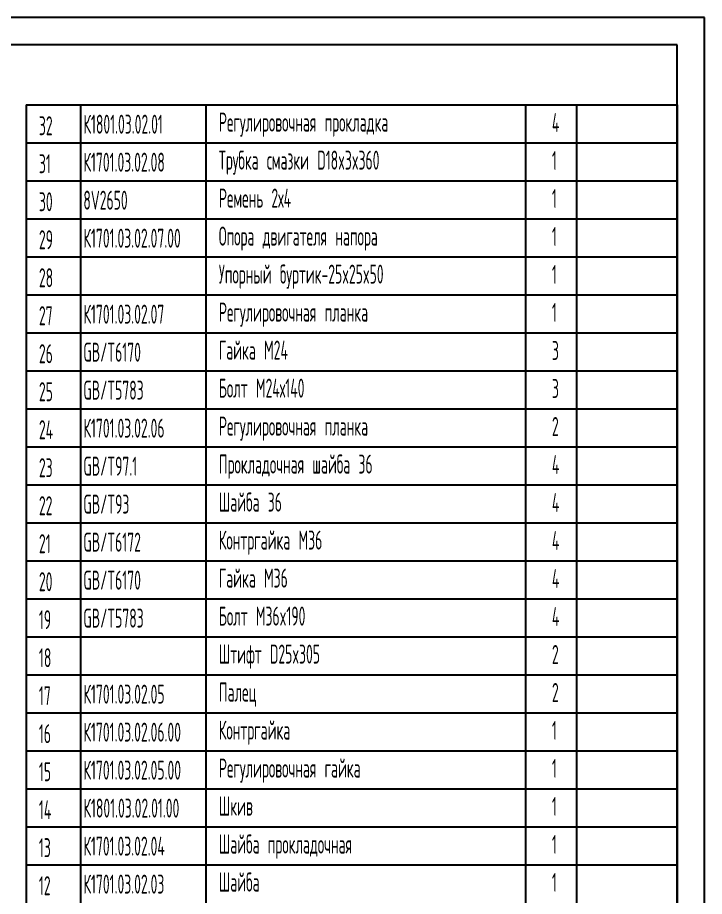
# Model space of a CAD drawing. Header units: millimetres. Extents: x -14 to 10486, y -616 to 6809.
# Drawn here: x 7320 to 10486, y 2761 to 6809 of the extents above; entities that cross this region are included whole.
import ezdxf

# ---------------------------------------------------------------- set-up
doc = ezdxf.new("R2010")
doc.units = ezdxf.units.MM
doc.header["$LTSCALE"] = 250
doc.linetypes.add('K', pattern=[2.5, 1.25, -0.25, 0.25, -0.25, 0.25, -0.25])
for name, color, linetype in [('01', 7, 'Continuous'), ('02', 1, 'Continuous'), ('07', 6, 'K')]:
    doc.layers.add(name, color=color, linetype=linetype)
doc.styles.add('HZLIB', font='TXT.shx', dxfattribs={"width": 0.5, "height": 87.5})

# ---------------------------------------------------------------- blocks, each defined once
blk = doc.blocks.new('*U47')
at = {"layer": '01'}
for points in [[(415, 292), (25, 292)], [(415, 5), (415, 292)]]:
    blk.add_lwpolyline(points, dxfattribs=at)
at = {"layer": '02'}
for points in [[(420, 297), (0, 297)], [(420, 0), (420, 297)]]:
    blk.add_lwpolyline(points, dxfattribs=at)

msp = doc.modelspace()

# ---------------------------------------------------------------- linework, layer by layer
for p, q in [((7360.54, 6406.6), (7360.54, 631.61)), ((7360.54, 6406.6), (10360.54, 6406.6)), ((7610.54, 6406.6), (7610.54, 631.61)), ((8188.67, 6406.6), (8188.67, 631.61)), ((9661.24, 6406.6), (9661.24, 631.61)), ((9896.36, 6406.6), (9896.36, 631.61)), ((10360.54, 6406.6), (10360.54, 631.61)), ((7360.54, 6231.6), (10360.54, 6231.6)), ((7360.54, 6056.6), (10360.54, 6056.6)), ((7360.54, 5881.6), (10360.54, 5881.6)), ((7360.54, 5706.6), (10360.54, 5706.6)), ((7360.54, 5531.6), (10360.54, 5531.6)), ((7360.54, 5356.6), (10360.54, 5356.6)), ((7360.54, 5181.6), (10360.54, 5181.6)), ((7360.54, 5006.61), (10360.54, 5006.61)), ((7360.54, 4831.61), (10360.54, 4831.61)), ((7360.54, 4656.61), (10360.54, 4656.61)), ((7360.54, 4481.61), (10360.54, 4481.61)), ((7360.54, 4306.61), (10360.54, 4306.61)), ((7360.54, 4131.61), (10360.54, 4131.61)), ((7360.54, 3956.61), (10360.54, 3956.61)), ((7360.54, 3781.61), (10360.54, 3781.61)), ((7360.54, 3606.61), (10360.54, 3606.61)), ((7360.54, 3431.61), (10360.54, 3431.61)), ((7360.54, 3256.61), (10360.54, 3256.61)), ((7360.54, 3081.61), (10360.54, 3081.61)), ((7360.54, 2906.61), (10360.54, 2906.61))]:
    msp.add_line(p, q)

# ---------------------------------------------------------------- block references
at = {"layer": '07', "xscale": 25, "yscale": 25, "zscale": 25}
msp.add_blockref('*U47', (-14.46, -616.39), dxfattribs=at)

# ---------------------------------------------------------------- texts
at = {"style": 'HZLIB', "width": 0.5}
for s, p in [('К1801.03.02.01', (7623.74, 6273.79)), ('Регулировочная прокладка', (8247.8, 6283.28)), ('4', (9782.92, 6281.44)), ('32', (7418.87, 6266.6)), ('Трубка смазки D18x3x360', (8247.8, 6108.28)), ('1', (9782.92, 6106.44)), ('31', (7418.87, 6091.6)), ('К1701.03.02.08', (7623.74, 6098.79)), ('30', (7418.87, 5916.6)), ('8V2650', (7623.74, 5923.79)), ('Ремень 2х4', (8247.8, 5933.28)), ('1', (9782.92, 5931.44)), ('29', (7418.87, 5741.6)), ('К1701.03.02.07.00', (7623.74, 5748.79)), ('Опора двигателя напора', (8247.8, 5758.28)), ('1', (9782.92, 5756.44)), ('Упорный буртик-25x25x50', (8247.8, 5583.29)), ('1', (9782.92, 5581.44)), ('28', (7418.87, 5566.6)), ('27', (7418.87, 5391.6)), ('К1701.03.02.07', (7623.74, 5398.79)), ('Регулировочная планка', (8247.8, 5408.29)), ('1', (9782.92, 5406.44)), ('26', (7418.87, 5216.6)), ('GB/T6170', (7623.74, 5223.79)), ('Гайка М24', (8247.8, 5233.29)), ('3', (9782.92, 5231.44)), ('Болт М24х140', (8247.8, 5058.29)), ('3', (9782.92, 5056.45)), ('25', (7418.87, 5041.61)), ('GB/T5783', (7623.74, 5048.8)), ('24', (7418.87, 4866.61)), ('К1701.03.02.06', (7623.74, 4873.8)), ('Регулировочная планка', (8247.8, 4883.29)), ('2', (9782.92, 4881.45)), ('23', (7418.87, 4691.61)), ('GB/T97.1', (7623.74, 4698.8)), ('Прокладочная шайба 36', (8247.8, 4708.29)), ('4', (9782.92, 4706.45)), ('Шайба 36', (8247.8, 4533.29)), ('4', (9782.92, 4531.45)), ('22', (7418.87, 4516.61)), ('GB/T93', (7623.74, 4523.8)), ('21', (7418.87, 4341.61)), ('GB/T6172', (7623.74, 4348.8)), ('Контргайка М36', (8247.8, 4358.29)), ('4', (9782.92, 4356.45)), ('20', (7418.87, 4166.61)), ('GB/T6170', (7623.74, 4173.8)), ('Гайка M36', (8247.8, 4183.29)), ('4', (9782.92, 4181.45)), ('Болт M36x190', (8247.8, 4008.29)), ('4', (9782.92, 4006.45)), ('19', (7418.87, 3991.61)), ('GB/T5783', (7623.74, 3998.8)), ('18', (7418.87, 3816.61)), ('Штифт D25x305', (8247.8, 3833.3)), ('2', (9782.92, 3831.45)), ('17', (7418.87, 3641.61)), ('К1701.03.02.05', (7623.74, 3648.8)), ('Палец', (8247.8, 3658.3)), ('2', (9782.92, 3656.45)), ('Контргайка', (8247.8, 3483.3)), ('1', (9782.92, 3481.45)), ('16', (7418.87, 3466.61)), ('К1701.03.02.06.00', (7623.74, 3473.8)), ('15', (7418.87, 3291.61)), ('К1701.03.02.05.00', (7623.74, 3298.81)), ('Регулировочная гайка', (8247.8, 3308.3)), ('1', (9782.92, 3306.46)), ('14', (7418.87, 3116.61)), ('К1801.03.02.01.00', (7623.74, 3123.81)), ('Шкив', (8247.8, 3133.3)), ('1', (9782.92, 3131.46)), ('К1701.03.02.04', (7623.74, 2948.81)), ('Шайба прокладочная', (8247.8, 2958.3)), ('1', (9782.92, 2956.46)), ('13', (7418.87, 2941.61)), ('12', (7418.87, 2766.61)), ('К1701.03.02.03', (7623.74, 2773.81)), ('Шайба', (8247.8, 2783.3)), ('1', (9782.92, 2781.46))]:
    msp.add_text(s, height=87.5, dxfattribs=at).set_placement(p)

doc.saveas('drawing.dxf')
